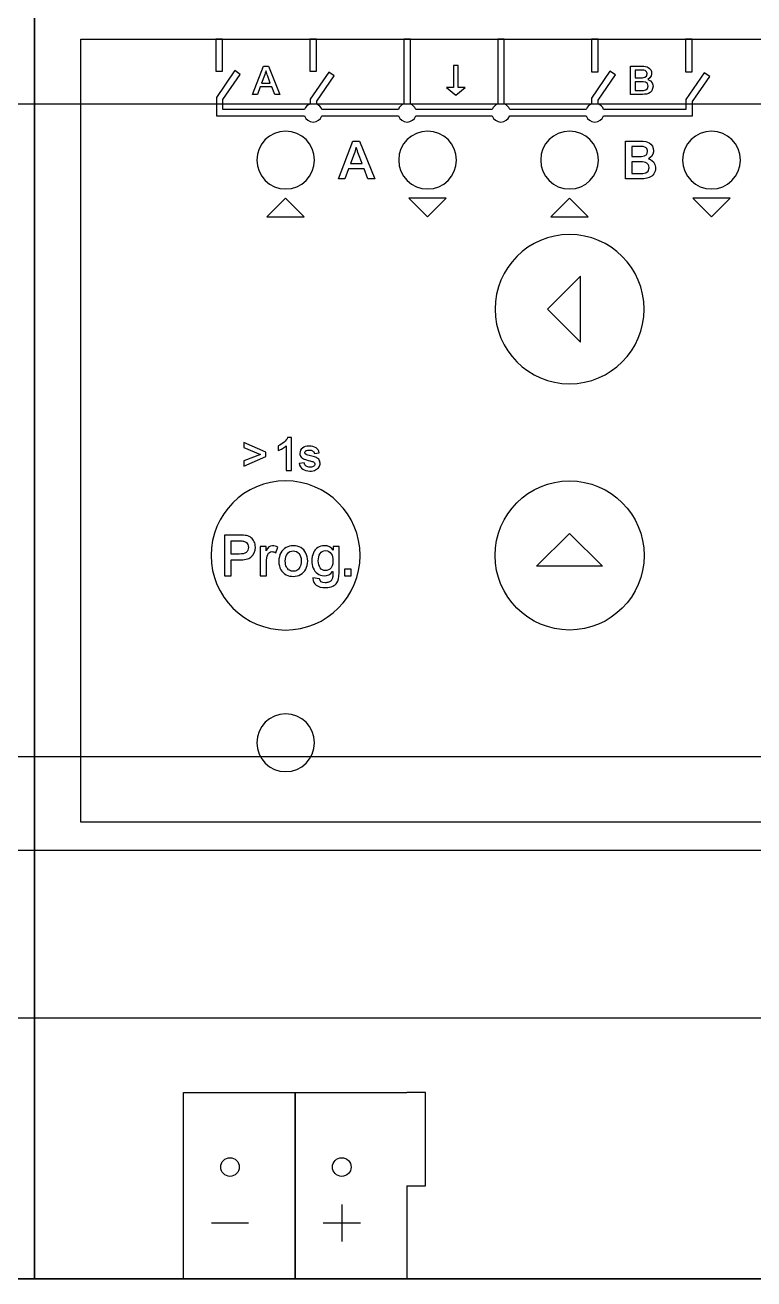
# Model space of a CAD drawing. Header units: millimetres. Extents: x 2151 to 5908, y -441 to 3322.
# Drawn here: x 3345.5 to 3384.6, y 1735.4 to 1802.7 of the extents above; entities that cross this region are included whole.
import ezdxf
from ezdxf.enums import TextEntityAlignment as Align

# ---------------------------------------------------------------- set-up
doc = ezdxf.new("R2010")
doc.units = ezdxf.units.MM
doc.layers.add('2DE_OBJ_Eti-Apparatus', color=7, linetype='Continuous', lineweight=25)
for name, color, linetype in [('Beschriftung', 7, 'Continuous'), ('Gehäuse', 7, 'Continuous'), ('Klemmen', 7, 'Continuous')]:
    doc.layers.add(name, color=color, linetype=linetype)
doc.styles.add('CP_ATTR', font='ARIAL.TTF')

# ---------------------------------------------------------------- blocks, each defined once
blk = doc.blocks.new('2de_eti_9_4352_5ex0yz5')
at = {"linetype": 'Continuous'}
for p, q in [((716, 35), (0, 35)), ((716, 0), (0, 0))]:
    blk.add_line(p, q, dxfattribs=at)
at = {"linetype": 'ByBlock', "style": 'CP_ATTR', "flags": 9}
for tag, p in [('CURRENT', (0, 5)), ('LINK', (0, 5)), ('CHARACTER', (0, 5)), ('POWER', (0, 5)), ('ORDER-NO', (0, 5)), ('PRODUCT-TYPE', (0, 5)), ('ARTICLE', (0, 5)), ('GROUP', (0, 5)), ('NUMBER', (0, 5)), ('NAME', (0, 5)), ('EL-STATUS', (0, 4.999)), ('FUNCTION', (0, 4.999)), ('ARTICLE-2', (0, 4.999)), ('ARTICLE-1', (0, 4.999)), ('VOLTAGE', (0, 4.999)), ('PRODUCER', (0, 4.999)), ('WEIGHT', (0.001, 5)), ('IP', (0.001, 5)), ('OTHER', (0.001, 5))]:
    blk.add_attdef(tag, text='', height=0.00005, dxfattribs=at).set_placement(p, align=Align.MIDDLE_LEFT)
blk = doc.blocks.new('*U108')
at = {"layer": 'Gehäuse'}
for p, q in [((0, 23), (144, 23)), ((0, 14), (144, 14))]:
    blk.add_line(p, q, dxfattribs=at)
for points in [[(0, 0), (144, 0), (144, 91), (0, 91)], [(2.5, 66.5), (141.5, 66.5), (141.5, 24.5), (2.5, 24.5)], [(0, 14), (72, 14), (72, 0), (0, 0)], [(144, 0), (72, 0), (72, 14), (144, 14)]]:
    blk.add_lwpolyline(points, close=True, dxfattribs=at)
blk = doc.blocks.new('*U110')
at = {"layer": 'Klemmen'}
for p, q in [((8.5, 4), (8.5, 2)), ((1.5, 3), (3.5, 3)), ((7.5, 3), (9.5, 3))]:
    blk.add_line(p, q, dxfattribs=at)
blk.add_lwpolyline([(0, 10), (6, 10), (6, 0), (0, 0)], close=True, dxfattribs=at)
for points in [[(12, 5), (12, 0), (6, 0), (6, 10), (12, 10)], [(12, 5), (12.998, 5), (12.998, 10), (12, 10)]]:
    blk.add_lwpolyline(points, dxfattribs=at)
for centre in [(2.5, 6), (8.5, 6)]:
    blk.add_circle(centre, 0.5, dxfattribs=at)
blk = doc.blocks.new('JAL-0810M.02')
at = {"layer": 'Beschriftung'}
for points, knots in [([(9.7468, 66.5), (9.7468, 66.5), (10.0996, 66.5), (10.0996, 66.5), (10.0996, 66.5), (10.0996, 66.5), (10.0996, 64.7708), (10.0996, 64.7708), (10.0996, 64.7708), (10.0996, 64.7708), (9.7468, 64.7708), (9.7468, 64.7708), (9.7468, 64.7708), (9.7468, 64.7708), (9.7468, 66.5), (9.7468, 66.5)], [0, 0, 0, 0, 0.2, 0.2, 0.2, 0.2, 0.4, 0.4, 0.4, 0.4, 0.6, 0.6, 0.6, 0.6, 1, 1, 1, 1]), ([(19.8268, 66.5), (19.8268, 66.5), (20.1796, 66.5), (20.1796, 66.5), (20.1796, 66.5), (20.1796, 66.5), (20.1796, 63.0184), (20.1796, 63.0184), (20.1796, 63.0184), (20.3143, 62.9677), (20.4213, 62.8607), (20.4718, 62.7261), (20.4718, 62.7261), (20.4718, 62.7261), (24.5752, 62.7261), (24.5752, 62.7261), (24.5752, 62.7261), (24.6259, 62.8605), (24.7328, 62.9674), (24.8673, 63.0179), (24.8673, 63.0179), (24.8673, 63.0179), (24.8673, 66.5), (24.8673, 66.5), (24.8673, 66.5), (24.8673, 66.5), (25.2201, 66.5), (25.2201, 66.5), (25.2201, 66.5), (25.2201, 66.5), (25.2201, 63.0175), (25.2201, 63.0175), (25.2201, 63.0175), (25.3542, 62.9668), (25.4608, 62.8602), (25.5113, 62.7261), (25.5113, 62.7261), (25.5113, 62.7261), (29.6152, 62.7261), (29.6152, 62.7261), (29.6152, 62.7261), (29.6656, 62.8597), (29.7715, 62.9659), (29.9048, 63.0169), (29.9048, 63.0169), (29.9048, 63.0169), (29.9048, 63.3242), (29.9048, 63.3242), (29.9048, 63.3242), (29.9048, 63.3242), (30.8926, 64.7716), (30.8926, 64.7716), (30.8926, 64.7716), (30.8926, 64.7716), (31.1834, 64.5732), (31.1834, 64.5732), (31.1834, 64.5732), (31.1834, 64.5732), (30.2576, 63.2167), (30.2576, 63.2167), (30.2576, 63.2167), (30.2576, 63.2167), (30.2576, 63.0184), (30.2576, 63.0184), (30.2576, 63.0184), (30.3929, 62.9681), (30.5005, 62.861), (30.5513, 62.7261), (30.5513, 62.7261), (30.5513, 62.7261), (34.9686, 62.7261), (34.9686, 62.7261), (34.9686, 62.7261), (34.9686, 62.7261), (34.9686, 63.2555), (34.9686, 63.2555), (34.9686, 63.2555), (34.9686, 63.2555), (35.9564, 64.6963), (35.9564, 64.6963), (35.9564, 64.6963), (35.9564, 64.6963), (36.2472, 64.4979), (36.2472, 64.4979), (36.2472, 64.4979), (36.2472, 64.4979), (35.3214, 63.1476), (35.3214, 63.1476), (35.3214, 63.1476), (35.3214, 63.1476), (35.3214, 62.3754), (35.3214, 62.3754), (35.3214, 62.3754), (35.3214, 62.3754), (35.0657, 62.3754), (35.0657, 62.3754), (35.0657, 62.3754), (35.0657, 62.3754), (35.0657, 62.3733), (35.0657, 62.3733), (35.0657, 62.3733), (35.0657, 62.3733), (30.5512, 62.3733), (30.5512, 62.3733), (30.5512, 62.3733), (30.4798, 62.1842), (30.2972, 62.0498), (30.0831, 62.0498), (30.0831, 62.0498), (29.8693, 62.0498), (29.6867, 62.1842), (29.6153, 62.3733), (29.6153, 62.3733), (29.6153, 62.3733), (25.5111, 62.3733), (25.5111, 62.3733), (25.5111, 62.3733), (25.4397, 62.1842), (25.2571, 62.0498), (25.0431, 62.0498), (25.0431, 62.0498), (24.8293, 62.0498), (24.6467, 62.1842), (24.5753, 62.3733), (24.5753, 62.3733), (24.5753, 62.3733), (20.4711, 62.3733), (20.4711, 62.3733), (20.4711, 62.3733), (20.3996, 62.1845), (20.2171, 62.0505), (20.0033, 62.0505), (20.0033, 62.0505), (19.7898, 62.0505), (19.6076, 62.1845), (19.536, 62.3733), (19.536, 62.3733), (19.536, 62.3733), (15.4314, 62.3733), (15.4314, 62.3733), (15.4314, 62.3733), (15.36, 62.1842), (15.1774, 62.0498), (14.9633, 62.0498), (14.9633, 62.0498), (14.7495, 62.0498), (14.567, 62.1842), (14.4957, 62.3733), (14.4957, 62.3733), (14.4957, 62.3733), (9.7674, 62.3733), (9.7674, 62.3733), (9.7674, 62.3733), (9.7674, 62.3733), (9.7674, 62.7261), (9.7674, 62.7261), (9.7674, 62.7261), (9.7674, 62.7261), (9.7685, 62.7261), (9.7685, 62.7261), (9.7685, 62.7261), (9.7685, 62.7261), (9.7685, 63.358), (9.7685, 63.358), (9.7685, 63.358), (9.7685, 63.358), (10.7563, 64.8054), (10.7563, 64.8054), (10.7563, 64.8054), (10.7563, 64.8054), (11.0471, 64.607), (11.0471, 64.607), (11.0471, 64.607), (11.0471, 64.607), (10.1213, 63.2505), (10.1213, 63.2505), (10.1213, 63.2505), (10.1213, 63.2505), (10.1213, 62.7261), (10.1213, 62.7261), (10.1213, 62.7261), (10.1213, 62.7261), (14.4956, 62.7261), (14.4956, 62.7261), (14.4956, 62.7261), (14.5489, 62.8674), (14.6643, 62.9783), (14.8085, 63.0252), (14.8085, 63.0252), (14.8085, 63.0252), (14.8085, 63.28), (14.8085, 63.28), (14.8085, 63.28), (14.8085, 63.28), (15.7963, 64.7274), (15.7963, 64.7274), (15.7963, 64.7274), (15.7963, 64.7274), (16.0871, 64.529), (16.0871, 64.529), (16.0871, 64.529), (16.0871, 64.529), (15.1613, 63.1725), (15.1613, 63.1725), (15.1613, 63.1725), (15.1613, 63.1725), (15.1613, 63.009), (15.1613, 63.009), (15.1613, 63.009), (15.2855, 62.9555), (15.3837, 62.8531), (15.4316, 62.7261), (15.4316, 62.7261), (15.4316, 62.7261), (19.5353, 62.7261), (19.5353, 62.7261), (19.5353, 62.7261), (19.5857, 62.8606), (19.6925, 62.9676), (19.8268, 63.0183), (19.8268, 63.0183), (19.8268, 63.0183), (19.8268, 66.5), (19.8268, 66.5)], [0, 0, 0, 0, 0.0175439, 0.0175439, 0.0175439, 0.0175439, 0.0350877, 0.0350877, 0.0350877, 0.0350877, 0.0526316, 0.0526316, 0.0526316, 0.0526316, 0.0701754, 0.0701754, 0.0701754, 0.0701754, 0.0877193, 0.0877193, 0.0877193, 0.0877193, 0.1052632, 0.1052632, 0.1052632, 0.1052632, 0.122807, 0.122807, 0.122807, 0.122807, 0.1403509, 0.1403509, 0.1403509, 0.1403509, 0.1578947, 0.1578947, 0.1578947, 0.1578947, 0.1754386, 0.1754386, 0.1754386, 0.1754386, 0.1929825, 0.1929825, 0.1929825, 0.1929825, 0.2105263, 0.2105263, 0.2105263, 0.2105263, 0.2280702, 0.2280702, 0.2280702, 0.2280702, 0.245614, 0.245614, 0.245614, 0.245614, 0.2631579, 0.2631579, 0.2631579, 0.2631579, 0.2807018, 0.2807018, 0.2807018, 0.2807018, 0.2982456, 0.2982456, 0.2982456, 0.2982456, 0.3157895, 0.3157895, 0.3157895, 0.3157895, 0.3333333, 0.3333333, 0.3333333, 0.3333333, 0.3508772, 0.3508772, 0.3508772, 0.3508772, 0.3684211, 0.3684211, 0.3684211, 0.3684211, 0.3859649, 0.3859649, 0.3859649, 0.3859649, 0.4035088, 0.4035088, 0.4035088, 0.4035088, 0.4210526, 0.4210526, 0.4210526, 0.4210526, 0.4385965, 0.4385965, 0.4385965, 0.4385965, 0.4561404, 0.4561404, 0.4561404, 0.4561404, 0.4736842, 0.4736842, 0.4736842, 0.4736842, 0.4912281, 0.4912281, 0.4912281, 0.4912281, 0.5087719, 0.5087719, 0.5087719, 0.5087719, 0.5263158, 0.5263158, 0.5263158, 0.5263158, 0.5438596, 0.5438596, 0.5438596, 0.5438597, 0.5614035, 0.5614035, 0.5614035, 0.5614035, 0.5789474, 0.5789474, 0.5789474, 0.5789474, 0.5964912, 0.5964912, 0.5964912, 0.5964912, 0.6140351, 0.6140351, 0.6140351, 0.6140351, 0.6315789, 0.6315789, 0.6315789, 0.631579, 0.6491228, 0.6491228, 0.6491228, 0.6491228, 0.6666667, 0.6666667, 0.6666667, 0.6666667, 0.6842105, 0.6842105, 0.6842105, 0.6842105, 0.7017544, 0.7017544, 0.7017544, 0.7017544, 0.7192982, 0.7192982, 0.7192982, 0.7192983, 0.7368421, 0.7368421, 0.7368421, 0.7368421, 0.754386, 0.754386, 0.754386, 0.754386, 0.7719298, 0.7719298, 0.7719298, 0.7719298, 0.7894737, 0.7894737, 0.7894737, 0.7894737, 0.8070175, 0.8070175, 0.8070175, 0.8070176, 0.8245614, 0.8245614, 0.8245614, 0.8245614, 0.8421053, 0.8421053, 0.8421053, 0.8421053, 0.8596491, 0.8596491, 0.8596491, 0.8596491, 0.877193, 0.877193, 0.877193, 0.877193, 0.8947368, 0.8947368, 0.8947368, 0.8947369, 0.9122807, 0.9122807, 0.9122807, 0.9122807, 0.9298246, 0.9298246, 0.9298246, 0.9298246, 0.9473684, 0.9473684, 0.9473684, 0.9473684, 0.9649123, 0.9649123, 0.9649123, 0.9649123, 1, 1, 1, 1]), ([(14.7868, 66.5), (14.7868, 66.5), (15.1396, 66.5), (15.1396, 66.5), (15.1396, 66.5), (15.1396, 66.5), (15.1396, 64.7711), (15.1396, 64.7711), (15.1396, 64.7711), (15.1396, 64.7711), (14.7868, 64.7711), (14.7868, 64.7711), (14.7868, 64.7711), (14.7868, 64.7711), (14.7868, 66.5), (14.7868, 66.5)], [0, 0, 0, 0, 0.2, 0.2, 0.2, 0.2, 0.4, 0.4, 0.4, 0.4, 0.6, 0.6, 0.6, 0.6, 1, 1, 1, 1]), ([(29.9069, 66.5), (29.9069, 66.5), (30.2597, 66.5), (30.2597, 66.5), (30.2597, 66.5), (30.2597, 66.5), (30.2597, 64.749), (30.2597, 64.749), (30.2597, 64.749), (30.2597, 64.749), (29.9069, 64.749), (29.9069, 64.749), (29.9069, 64.749), (29.9069, 64.749), (29.9069, 66.5), (29.9069, 66.5)], [0, 0, 0, 0, 0.2, 0.2, 0.2, 0.2, 0.4, 0.4, 0.4, 0.4, 0.6, 0.6, 0.6, 0.6, 1, 1, 1, 1]), ([(34.9465, 66.5), (34.9465, 66.5), (35.2993, 66.5), (35.2993, 66.5), (35.2993, 66.5), (35.2993, 66.5), (35.2993, 64.7489), (35.2993, 64.7489), (35.2993, 64.7489), (35.2993, 64.7489), (34.9465, 64.7489), (34.9465, 64.7489), (34.9465, 64.7489), (34.9465, 64.7489), (34.9465, 66.5), (34.9465, 66.5)], [0, 0, 0, 0, 0.2, 0.2, 0.2, 0.2, 0.4, 0.4, 0.4, 0.4, 0.6, 0.6, 0.6, 0.6, 1, 1, 1, 1]), ([(11.7112, 63.5298), (11.7112, 63.5298), (11.9757, 63.5298), (11.9757, 63.5298), (11.9757, 63.5298), (11.9757, 63.5298), (12.1239, 63.934), (12.1239, 63.934), (12.1239, 63.934), (12.1239, 63.934), (12.7441, 63.934), (12.7441, 63.934), (12.7441, 63.934), (12.7441, 63.934), (12.8986, 63.5298), (12.8986, 63.5298), (12.8986, 63.5298), (12.8986, 63.5298), (13.1759, 63.5298), (13.1759, 63.5298), (13.1759, 63.5298), (13.1759, 63.5298), (12.5642, 65.0453), (12.5642, 65.0453), (12.5642, 65.0453), (12.5642, 65.0453), (12.2954, 65.0453), (12.2954, 65.0453), (12.2954, 65.0453), (12.2954, 65.0453), (11.7112, 63.5298), (11.7112, 63.5298)], [0, 0, 0, 0, 0.1111111, 0.1111111, 0.1111111, 0.1111111, 0.2222222, 0.2222222, 0.2222222, 0.2222222, 0.3333333, 0.3333333, 0.3333333, 0.3333333, 0.4444444, 0.4444444, 0.4444444, 0.4444445, 0.5555556, 0.5555556, 0.5555556, 0.5555556, 0.6666667, 0.6666667, 0.6666667, 0.6666667, 0.7777778, 0.7777778, 0.7777778, 0.7777778, 1, 1, 1, 1]), ([(12.344, 64.5394), (12.3821, 64.641), (12.3991, 64.6897), (12.4224, 64.7955), (12.4224, 64.7955), (12.4224, 64.7955), (12.4266, 64.7955), (12.4266, 64.7955), (12.4266, 64.7955), (12.4583, 64.6939), (12.4901, 64.605), (12.524, 64.5161), (12.524, 64.5161), (12.524, 64.5161), (12.6637, 64.1415), (12.6637, 64.1415), (12.6637, 64.1415), (12.6637, 64.1415), (12.198, 64.1415), (12.198, 64.1415), (12.198, 64.1415), (12.198, 64.1415), (12.344, 64.5394), (12.344, 64.5394)], [0, 0, 0, 0, 0.1428571, 0.1428571, 0.1428571, 0.1428572, 0.2857143, 0.2857143, 0.2857143, 0.2857143, 0.4285714, 0.4285714, 0.4285714, 0.4285714, 0.5714286, 0.5714286, 0.5714286, 0.5714286, 0.7142857, 0.7142857, 0.7142857, 0.7142857, 1, 1, 1, 1]), ([(22.7534, 65.0816), (22.7534, 65.0816), (22.7534, 63.8976), (22.7534, 63.8976), (22.7534, 63.8976), (22.7534, 63.8976), (23.1245, 63.8976), (23.1245, 63.8976), (23.1245, 63.8976), (23.1245, 63.8976), (22.6234, 63.4918), (22.6234, 63.4918), (22.6234, 63.4918), (22.6234, 63.4918), (22.1246, 63.8976), (22.1246, 63.8976), (22.1246, 63.8976), (22.1246, 63.8976), (22.4935, 63.8976), (22.4935, 63.8976), (22.4935, 63.8976), (22.4935, 63.8976), (22.4935, 65.0816), (22.4935, 65.0816), (22.4935, 65.0816), (22.4935, 65.0816), (22.7534, 65.0816), (22.7534, 65.0816)], [0, 0, 0, 0, 0.125, 0.125, 0.125, 0.125, 0.25, 0.25, 0.25, 0.25, 0.375, 0.375, 0.375, 0.375, 0.5, 0.5, 0.5, 0.5, 0.625, 0.625, 0.625, 0.625, 0.75, 0.75, 0.75, 0.75, 1, 1, 1, 1]), ([(32.0024, 63.5298), (32.0024, 63.5298), (32.5506, 63.5298), (32.5506, 63.5298), (32.5506, 63.5298), (32.631, 63.5298), (32.8427, 63.5298), (32.957, 63.5784), (32.957, 63.5784), (33.1009, 63.6398), (33.2047, 63.788), (33.2047, 63.9679), (33.2047, 63.9679), (33.2047, 64.0547), (33.1771, 64.26), (32.9189, 64.3362), (32.9189, 64.3362), (33.1306, 64.4378), (33.1306, 64.6304), (33.1306, 64.6601), (33.1306, 64.6601), (33.1306, 64.7913), (33.0586, 64.9162), (32.9443, 64.9797), (32.9443, 64.9797), (32.8702, 65.022), (32.7813, 65.0453), (32.5866, 65.0453), (32.5866, 65.0453), (32.5866, 65.0453), (32.0024, 65.0453), (32.0024, 65.0453), (32.0024, 65.0453), (32.0024, 65.0453), (32.0024, 63.5298), (32.0024, 63.5298)], [0, 0, 0, 0, 0.1, 0.1, 0.1, 0.1, 0.2, 0.2, 0.2, 0.2, 0.3, 0.3, 0.3, 0.3, 0.4, 0.4, 0.4, 0.4, 0.5, 0.5, 0.5, 0.5, 0.6, 0.6, 0.6, 0.6, 0.7, 0.7, 0.7, 0.7, 0.8, 0.8, 0.8, 0.8, 1, 1, 1, 1]), ([(32.2521, 64.8315), (32.2521, 64.8315), (32.4956, 64.8315), (32.4956, 64.8315), (32.4956, 64.8315), (32.6628, 64.8315), (32.7728, 64.8315), (32.8279, 64.7765), (32.8279, 64.7765), (32.8681, 64.7363), (32.8871, 64.6812), (32.8871, 64.6283), (32.8871, 64.6283), (32.8871, 64.4251), (32.6882, 64.4251), (32.521, 64.4251), (32.521, 64.4251), (32.521, 64.4251), (32.2521, 64.4251), (32.2521, 64.4251), (32.2521, 64.4251), (32.2521, 64.4251), (32.2521, 64.8315), (32.2521, 64.8315)], [0, 0, 0, 0, 0.1428571, 0.1428571, 0.1428571, 0.1428572, 0.2857143, 0.2857143, 0.2857143, 0.2857143, 0.4285714, 0.4285714, 0.4285714, 0.4285714, 0.5714286, 0.5714286, 0.5714286, 0.5714286, 0.7142857, 0.7142857, 0.7142857, 0.7142857, 1, 1, 1, 1]), ([(32.2521, 64.2113), (32.2521, 64.2113), (32.5527, 64.2113), (32.5527, 64.2113), (32.5527, 64.2113), (32.7072, 64.2113), (32.9464, 64.2113), (32.9464, 63.9764), (32.9464, 63.9764), (32.9464, 63.7435), (32.7242, 63.7435), (32.5845, 63.7435), (32.5845, 63.7435), (32.5845, 63.7435), (32.2521, 63.7435), (32.2521, 63.7435), (32.2521, 63.7435), (32.2521, 63.7435), (32.2521, 64.2113), (32.2521, 64.2113)], [0, 0, 0, 0, 0.1666667, 0.1666667, 0.1666667, 0.1666667, 0.3333333, 0.3333333, 0.3333333, 0.3333333, 0.5, 0.5, 0.5, 0.5, 0.6666667, 0.6666667, 0.6666667, 0.6666667, 1, 1, 1, 1]), ([(13.4857, 61.5607), (14.3415, 61.5607), (15.0357, 60.8666), (15.0357, 60.0107), (15.0357, 60.0107), (15.0357, 59.1548), (14.3415, 58.4607), (13.4857, 58.4607), (13.4857, 58.4607), (12.6299, 58.4607), (11.9357, 59.1548), (11.9357, 60.0107), (11.9357, 60.0107), (11.9357, 60.8666), (12.6299, 61.5607), (13.4857, 61.5607)], [0, 0, 0, 0, 0.2, 0.2, 0.2, 0.2, 0.4, 0.4, 0.4, 0.4, 0.6, 0.6, 0.6, 0.6, 1, 1, 1, 1]), ([(21.1055, 61.5607), (21.9613, 61.5607), (22.6555, 60.8666), (22.6555, 60.0107), (22.6555, 60.0107), (22.6555, 59.1548), (21.9613, 58.4607), (21.1055, 58.4607), (21.1055, 58.4607), (20.2497, 58.4607), (19.5555, 59.1548), (19.5555, 60.0107), (19.5555, 60.0107), (19.5555, 60.8666), (20.2497, 61.5607), (21.1055, 61.5607)], [0, 0, 0, 0, 0.2, 0.2, 0.2, 0.2, 0.4, 0.4, 0.4, 0.4, 0.6, 0.6, 0.6, 0.6, 1, 1, 1, 1]), ([(28.7255, 61.5607), (29.5813, 61.5607), (30.2755, 60.8666), (30.2755, 60.0107), (30.2755, 60.0107), (30.2755, 59.1548), (29.5813, 58.4607), (28.7255, 58.4607), (28.7255, 58.4607), (27.8697, 58.4607), (27.1755, 59.1548), (27.1755, 60.0107), (27.1755, 60.0107), (27.1755, 60.8666), (27.8697, 61.5607), (28.7255, 61.5607)], [0, 0, 0, 0, 0.2, 0.2, 0.2, 0.2, 0.4, 0.4, 0.4, 0.4, 0.6, 0.6, 0.6, 0.6, 1, 1, 1, 1]), ([(36.3455, 61.5607), (37.2013, 61.5607), (37.8955, 60.8666), (37.8955, 60.0107), (37.8955, 60.0107), (37.8955, 59.1548), (37.2013, 58.4607), (36.3455, 58.4607), (36.3455, 58.4607), (35.4897, 58.4607), (34.7955, 59.1548), (34.7955, 60.0107), (34.7955, 60.0107), (34.7955, 60.8666), (35.4897, 61.5607), (36.3455, 61.5607)], [0, 0, 0, 0, 0.2, 0.2, 0.2, 0.2, 0.4, 0.4, 0.4, 0.4, 0.6, 0.6, 0.6, 0.6, 1, 1, 1, 1]), ([(16.319, 59.0032), (16.319, 59.0032), (16.6717, 59.0032), (16.6717, 59.0032), (16.6717, 59.0032), (16.6717, 59.0032), (16.8693, 59.5422), (16.8693, 59.5422), (16.8693, 59.5422), (16.8693, 59.5422), (17.6962, 59.5422), (17.6962, 59.5422), (17.6962, 59.5422), (17.6962, 59.5422), (17.9022, 59.0032), (17.9022, 59.0032), (17.9022, 59.0032), (17.9022, 59.0032), (18.2719, 59.0032), (18.2719, 59.0032), (18.2719, 59.0032), (18.2719, 59.0032), (17.4563, 61.0239), (17.4563, 61.0239), (17.4563, 61.0239), (17.4563, 61.0239), (17.0979, 61.0239), (17.0979, 61.0239), (17.0979, 61.0239), (17.0979, 61.0239), (16.319, 59.0032), (16.319, 59.0032)], [0, 0, 0, 0, 0.1111111, 0.1111111, 0.1111111, 0.1111111, 0.2222222, 0.2222222, 0.2222222, 0.2222222, 0.3333333, 0.3333333, 0.3333333, 0.3333333, 0.4444444, 0.4444444, 0.4444444, 0.4444445, 0.5555556, 0.5555556, 0.5555556, 0.5555556, 0.6666667, 0.6666667, 0.6666667, 0.6666667, 0.7777778, 0.7777778, 0.7777778, 0.7777778, 1, 1, 1, 1]), ([(17.1628, 60.3494), (17.2136, 60.4848), (17.2362, 60.5497), (17.2672, 60.6908), (17.2672, 60.6908), (17.2672, 60.6908), (17.2729, 60.6908), (17.2729, 60.6908), (17.2729, 60.6908), (17.3152, 60.5554), (17.3575, 60.4368), (17.4027, 60.3183), (17.4027, 60.3183), (17.4027, 60.3183), (17.589, 59.8188), (17.589, 59.8188), (17.589, 59.8188), (17.589, 59.8188), (16.9681, 59.8188), (16.9681, 59.8188), (16.9681, 59.8188), (16.9681, 59.8188), (17.1628, 60.3494), (17.1628, 60.3494)], [0, 0, 0, 0, 0.1428571, 0.1428571, 0.1428571, 0.1428572, 0.2857143, 0.2857143, 0.2857143, 0.2857143, 0.4285714, 0.4285714, 0.4285714, 0.4285714, 0.5714286, 0.5714286, 0.5714286, 0.5714286, 0.7142857, 0.7142857, 0.7142857, 0.7142857, 1, 1, 1, 1]), ([(31.734, 59.0032), (31.734, 59.0032), (32.4649, 59.0032), (32.4649, 59.0032), (32.4649, 59.0032), (32.5722, 59.0032), (32.8544, 59.0032), (33.0068, 59.0681), (33.0068, 59.0681), (33.1987, 59.1499), (33.337, 59.3475), (33.337, 59.5874), (33.337, 59.5874), (33.337, 59.7031), (33.3003, 59.9768), (32.956, 60.0784), (32.956, 60.0784), (33.2382, 60.2139), (33.2382, 60.4707), (33.2382, 60.5102), (33.2382, 60.5102), (33.2382, 60.6852), (33.1423, 60.8517), (32.9899, 60.9364), (32.9899, 60.9364), (32.8911, 60.9928), (32.7726, 61.0239), (32.5129, 61.0239), (32.5129, 61.0239), (32.5129, 61.0239), (31.734, 61.0239), (31.734, 61.0239), (31.734, 61.0239), (31.734, 61.0239), (31.734, 59.0032), (31.734, 59.0032)], [0, 0, 0, 0, 0.1, 0.1, 0.1, 0.1, 0.2, 0.2, 0.2, 0.2, 0.3, 0.3, 0.3, 0.3, 0.4, 0.4, 0.4, 0.4, 0.5, 0.5, 0.5, 0.5, 0.6, 0.6, 0.6, 0.6, 0.7, 0.7, 0.7, 0.7, 0.8, 0.8, 0.8, 0.8, 1, 1, 1, 1]), ([(32.067, 60.7388), (32.067, 60.7388), (32.3916, 60.7388), (32.3916, 60.7388), (32.3916, 60.7388), (32.6145, 60.7388), (32.7613, 60.7388), (32.8346, 60.6654), (32.8346, 60.6654), (32.8883, 60.6118), (32.9137, 60.5384), (32.9137, 60.4679), (32.9137, 60.4679), (32.9137, 60.197), (32.6484, 60.197), (32.4254, 60.197), (32.4254, 60.197), (32.4254, 60.197), (32.067, 60.197), (32.067, 60.197), (32.067, 60.197), (32.067, 60.197), (32.067, 60.7388), (32.067, 60.7388)], [0, 0, 0, 0, 0.1428571, 0.1428571, 0.1428571, 0.1428572, 0.2857143, 0.2857143, 0.2857143, 0.2857143, 0.4285714, 0.4285714, 0.4285714, 0.4285714, 0.5714286, 0.5714286, 0.5714286, 0.5714286, 0.7142857, 0.7142857, 0.7142857, 0.7142857, 1, 1, 1, 1]), ([(32.067, 59.9119), (32.067, 59.9119), (32.4678, 59.9119), (32.4678, 59.9119), (32.4678, 59.9119), (32.6738, 59.9119), (32.9927, 59.9119), (32.9927, 59.5987), (32.9927, 59.5987), (32.9927, 59.2882), (32.6964, 59.2882), (32.5101, 59.2882), (32.5101, 59.2882), (32.5101, 59.2882), (32.067, 59.2882), (32.067, 59.2882), (32.067, 59.2882), (32.067, 59.2882), (32.067, 59.9119), (32.067, 59.9119)], [0, 0, 0, 0, 0.1666667, 0.1666667, 0.1666667, 0.1666667, 0.3333333, 0.3333333, 0.3333333, 0.3333333, 0.5, 0.5, 0.5, 0.5, 0.6666667, 0.6666667, 0.6666667, 0.6666667, 1, 1, 1, 1]), ([(14.4866, 56.9648), (14.4866, 56.9648), (12.4838, 56.9648), (12.4838, 56.9648), (12.4838, 56.9648), (12.4838, 56.9648), (13.4852, 57.9662), (13.4852, 57.9662), (13.4852, 57.9662), (13.4852, 57.9662), (14.4866, 56.9648), (14.4866, 56.9648)], [0, 0, 0, 0, 0.25, 0.25, 0.25, 0.25, 0.5, 0.5, 0.5, 0.5, 1, 1, 1, 1]), ([(20.1037, 57.9661), (20.1037, 57.9661), (22.1066, 57.9662), (22.1066, 57.9662), (22.1066, 57.9662), (22.1066, 57.9662), (21.1052, 56.9648), (21.1052, 56.9648), (21.1052, 56.9648), (21.1052, 56.9648), (20.1037, 57.9661), (20.1037, 57.9661)], [0, 0, 0, 0, 0.25, 0.25, 0.25, 0.25, 0.5, 0.5, 0.5, 0.5, 1, 1, 1, 1]), ([(29.7266, 56.9648), (29.7266, 56.9648), (27.7238, 56.9648), (27.7238, 56.9648), (27.7238, 56.9648), (27.7238, 56.9648), (28.7252, 57.9662), (28.7252, 57.9662), (28.7252, 57.9662), (28.7252, 57.9662), (29.7266, 56.9648), (29.7266, 56.9648)], [0, 0, 0, 0, 0.25, 0.25, 0.25, 0.25, 0.5, 0.5, 0.5, 0.5, 1, 1, 1, 1]), ([(35.3437, 57.9661), (35.3437, 57.9661), (37.3466, 57.9662), (37.3466, 57.9662), (37.3466, 57.9662), (37.3466, 57.9662), (36.3452, 56.9648), (36.3452, 56.9648), (36.3452, 56.9648), (36.3452, 56.9648), (35.3437, 57.9661), (35.3437, 57.9661)], [0, 0, 0, 0, 0.25, 0.25, 0.25, 0.25, 0.5, 0.5, 0.5, 0.5, 1, 1, 1, 1]), ([(28.7249, 56.0133), (30.9338, 56.0133), (32.725, 54.222), (32.725, 52.0134), (32.725, 52.0134), (32.725, 49.8046), (30.9338, 48.0133), (28.7249, 48.0133), (28.7249, 48.0133), (26.5162, 48.0133), (24.725, 49.8046), (24.725, 52.0134), (24.725, 52.0134), (24.725, 54.222), (26.5162, 56.0133), (28.7249, 56.0133)], [0, 0, 0, 0, 0.2, 0.2, 0.2, 0.2, 0.4, 0.4, 0.4, 0.4, 0.6, 0.6, 0.6, 0.6, 1, 1, 1, 1]), ([(29.3089, 53.7811), (29.3089, 53.7811), (29.3089, 50.2455), (29.3089, 50.2455), (29.3089, 50.2455), (29.3089, 50.2455), (27.5411, 52.0133), (27.5411, 52.0133), (27.5411, 52.0133), (27.5411, 52.0133), (29.3089, 53.7811), (29.3089, 53.7811)], [0, 0, 0, 0, 0.25, 0.25, 0.25, 0.25, 0.5, 0.5, 0.5, 0.5, 1, 1, 1, 1]), ([(13.7968, 43.3571), (13.7968, 43.3571), (13.5227, 43.3571), (13.5227, 43.3571), (13.5227, 43.3571), (13.5227, 43.3571), (13.5227, 44.6906), (13.5227, 44.6906), (13.5227, 44.6906), (13.4667, 44.6379), (13.3992, 44.5885), (13.3202, 44.5424), (13.3202, 44.5424), (13.2412, 44.4963), (13.1638, 44.4593), (13.0881, 44.4313), (13.0881, 44.4313), (13.0881, 44.4313), (13.0881, 44.6856), (13.0881, 44.6856), (13.0881, 44.6856), (13.2033, 44.735), (13.3075, 44.7992), (13.4005, 44.8783), (13.4005, 44.8783), (13.4935, 44.9573), (13.5581, 45.0421), (13.5943, 45.1326), (13.5943, 45.1326), (13.5943, 45.1326), (13.7968, 45.1326), (13.7968, 45.1326), (13.7968, 45.1326), (13.7968, 45.1326), (13.7968, 43.3571), (13.7968, 43.3571)], [0, 0, 0, 0, 0.1, 0.1, 0.1, 0.1, 0.2, 0.2, 0.2, 0.2, 0.3, 0.3, 0.3, 0.3, 0.4, 0.4, 0.4, 0.4, 0.5, 0.5, 0.5, 0.5, 0.6, 0.6, 0.6, 0.6, 0.7, 0.7, 0.7, 0.7, 0.8, 0.8, 0.8, 0.8, 1, 1, 1, 1]), ([(12.4312, 44.3498), (12.4312, 44.3498), (12.4312, 44.1053), (12.4312, 44.1053), (12.4312, 44.1053), (12.4312, 44.1053), (11.241, 43.5966), (11.241, 43.5966), (11.241, 43.5966), (11.241, 43.5966), (11.241, 43.8732), (11.241, 43.8732), (11.241, 43.8732), (11.241, 43.8732), (12.13, 44.2263), (12.13, 44.2263), (12.13, 44.2263), (12.13, 44.2263), (11.241, 44.5893), (11.241, 44.5893), (11.241, 44.5893), (11.241, 44.5893), (11.241, 44.8634), (11.241, 44.8634), (11.241, 44.8634), (11.241, 44.8634), (12.4312, 44.3498), (12.4312, 44.3498)], [0, 0, 0, 0, 0.125, 0.125, 0.125, 0.125, 0.25, 0.25, 0.25, 0.25, 0.375, 0.375, 0.375, 0.375, 0.5, 0.5, 0.5, 0.5, 0.625, 0.625, 0.625, 0.625, 0.75, 0.75, 0.75, 0.75, 1, 1, 1, 1]), ([(14.7328, 44.6659), (14.8974, 44.6659), (15.0258, 44.6358), (15.118, 44.5757), (15.118, 44.5757), (15.2102, 44.5157), (15.267, 44.4288), (15.2884, 44.3152), (15.2884, 44.3152), (15.2884, 44.3152), (15.0266, 44.2708), (15.0266, 44.2708), (15.0266, 44.2708), (15.0151, 44.335), (14.9851, 44.3819), (14.9365, 44.4115), (14.9365, 44.4115), (14.8879, 44.4412), (14.8283, 44.456), (14.7575, 44.456), (14.7575, 44.456), (14.6966, 44.456), (14.6398, 44.4457), (14.5871, 44.4251), (14.5871, 44.4251), (14.5344, 44.4045), (14.5081, 44.3687), (14.5081, 44.3177), (14.5081, 44.3177), (14.5081, 44.2716), (14.5332, 44.2374), (14.5834, 44.2152), (14.5834, 44.2152), (14.6336, 44.193), (14.7122, 44.1704), (14.8192, 44.1473), (14.8192, 44.1473), (14.9295, 44.1226), (15.0184, 44.0979), (15.0859, 44.0732), (15.0859, 44.0732), (15.1534, 44.0485), (15.2118, 44.0103), (15.2612, 43.9584), (15.2612, 43.9584), (15.3106, 43.9065), (15.3353, 43.8378), (15.3353, 43.7522), (15.3353, 43.7522), (15.3353, 43.6798), (15.316, 43.6114), (15.2773, 43.5472), (15.2773, 43.5472), (15.2386, 43.483), (15.1781, 43.4304), (15.0958, 43.3892), (15.0958, 43.3892), (15.0135, 43.348), (14.9098, 43.3275), (14.7846, 43.3275), (14.7846, 43.3275), (14.6282, 43.3275), (14.5002, 43.3629), (14.4006, 43.4337), (14.4006, 43.4337), (14.301, 43.5044), (14.2373, 43.604), (14.2093, 43.7324), (14.2093, 43.7324), (14.2093, 43.7324), (14.4809, 43.7744), (14.4809, 43.7744), (14.4809, 43.7744), (14.4941, 43.6954), (14.527, 43.6361), (14.5797, 43.5966), (14.5797, 43.5966), (14.6324, 43.5571), (14.6999, 43.5374), (14.7822, 43.5374), (14.7822, 43.5374), (14.848, 43.5374), (14.9098, 43.5501), (14.9674, 43.5756), (14.9674, 43.5756), (15.025, 43.6012), (15.0538, 43.6468), (15.0538, 43.7127), (15.0538, 43.7127), (15.0538, 43.7571), (15.0378, 43.7884), (15.0056, 43.8065), (15.0056, 43.8065), (14.9735, 43.8246), (14.918, 43.8436), (14.839, 43.8633), (14.839, 43.8633), (14.839, 43.8633), (14.7822, 43.8781), (14.7822, 43.8781), (14.7822, 43.8781), (14.6554, 43.9094), (14.5575, 43.9382), (14.4883, 43.9646), (14.4883, 43.9646), (14.4192, 43.9909), (14.362, 44.0292), (14.3167, 44.0794), (14.3167, 44.0794), (14.2714, 44.1296), (14.2488, 44.1975), (14.2488, 44.2831), (14.2488, 44.2831), (14.2488, 44.4017), (14.2949, 44.4951), (14.3871, 44.5634), (14.3871, 44.5634), (14.4793, 44.6317), (14.5945, 44.6659), (14.7328, 44.6659)], [0, 0, 0, 0, 0.0322581, 0.0322581, 0.0322581, 0.0322581, 0.0645161, 0.0645161, 0.0645161, 0.0645161, 0.0967742, 0.0967742, 0.0967742, 0.0967742, 0.1290323, 0.1290323, 0.1290323, 0.1290323, 0.1612903, 0.1612903, 0.1612903, 0.1612903, 0.1935484, 0.1935484, 0.1935484, 0.1935484, 0.2258065, 0.2258065, 0.2258065, 0.2258065, 0.2580645, 0.2580645, 0.2580645, 0.2580645, 0.2903226, 0.2903226, 0.2903226, 0.2903226, 0.3225806, 0.3225806, 0.3225806, 0.3225807, 0.3548387, 0.3548387, 0.3548387, 0.3548387, 0.3870968, 0.3870968, 0.3870968, 0.3870968, 0.4193548, 0.4193548, 0.4193548, 0.4193548, 0.4516129, 0.4516129, 0.4516129, 0.4516129, 0.483871, 0.483871, 0.483871, 0.483871, 0.516129, 0.516129, 0.516129, 0.516129, 0.5483871, 0.5483871, 0.5483871, 0.5483871, 0.5806452, 0.5806452, 0.5806452, 0.5806452, 0.6129032, 0.6129032, 0.6129032, 0.6129032, 0.6451613, 0.6451613, 0.6451613, 0.6451613, 0.6774194, 0.6774194, 0.6774194, 0.6774194, 0.7096774, 0.7096774, 0.7096774, 0.7096774, 0.7419355, 0.7419355, 0.7419355, 0.7419355, 0.7741935, 0.7741935, 0.7741935, 0.7741936, 0.8064516, 0.8064516, 0.8064516, 0.8064516, 0.8387097, 0.8387097, 0.8387097, 0.8387097, 0.8709677, 0.8709677, 0.8709677, 0.8709678, 0.9032258, 0.9032258, 0.9032258, 0.9032258, 0.9354839, 0.9354839, 0.9354839, 0.9354839, 1, 1, 1, 1]), ([(13.4854, 42.8037), (15.6944, 42.8037), (17.4855, 41.0124), (17.4855, 38.8038), (17.4855, 38.8038), (17.4855, 36.595), (15.6944, 34.8037), (13.4854, 34.8037), (13.4854, 34.8037), (11.2768, 34.8037), (9.4855, 36.595), (9.4855, 38.8038), (9.4855, 38.8038), (9.4855, 41.0124), (11.2768, 42.8037), (13.4854, 42.8037)], [0, 0, 0, 0, 0.2, 0.2, 0.2, 0.2, 0.4, 0.4, 0.4, 0.4, 0.6, 0.6, 0.6, 0.6, 1, 1, 1, 1]), ([(24.725, 38.8037), (24.725, 36.5948), (26.5163, 34.8036), (28.7249, 34.8036), (28.7249, 34.8036), (30.9337, 34.8036), (32.725, 36.5948), (32.725, 38.8037), (32.725, 38.8037), (32.725, 41.0124), (30.9337, 42.8036), (28.7249, 42.8036), (28.7249, 42.8036), (26.5163, 42.8036), (24.725, 41.0124), (24.725, 38.8037)], [0, 0, 0, 0, 0.2, 0.2, 0.2, 0.2, 0.4, 0.4, 0.4, 0.4, 0.6, 0.6, 0.6, 0.6, 1, 1, 1, 1]), ([(11.636, 39.7539), (11.7069, 39.6971), (11.7622, 39.6256), (11.8017, 39.5396), (11.8017, 39.5396), (11.8412, 39.4534), (11.8609, 39.3536), (11.8609, 39.2401), (11.8609, 39.2401), (11.8609, 39.0153), (11.7819, 38.84), (11.6238, 38.7143), (11.6238, 38.7143), (11.5549, 38.6597), (11.4684, 38.6217), (11.364, 38.6004), (11.364, 38.6004), (11.2597, 38.5791), (11.1406, 38.5685), (11.0069, 38.5685), (11.0069, 38.5685), (11.0069, 38.5685), (10.5571, 38.5685), (10.5571, 38.5685), (10.5571, 38.5685), (10.5571, 38.5685), (10.5571, 37.7145), (10.5571, 37.7145), (10.5571, 37.7145), (10.5571, 37.7145), (10.1985, 37.7145), (10.1985, 37.7145), (10.1985, 37.7145), (10.1985, 37.7145), (10.1985, 39.8906), (10.1985, 39.8906), (10.1985, 39.8906), (10.1985, 39.8906), (11.013, 39.8906), (11.013, 39.8906), (11.013, 39.8906), (11.1649, 39.8906), (11.2896, 39.882), (11.3868, 39.8647), (11.3868, 39.8647), (11.484, 39.8475), (11.5671, 39.8106), (11.636, 39.7539)], [0, 0, 0, 0, 0.0769231, 0.0769231, 0.0769231, 0.0769231, 0.1538462, 0.1538462, 0.1538462, 0.1538462, 0.2307692, 0.2307692, 0.2307692, 0.2307692, 0.3076923, 0.3076923, 0.3076923, 0.3076923, 0.3846154, 0.3846154, 0.3846154, 0.3846154, 0.4615385, 0.4615385, 0.4615385, 0.4615385, 0.5384615, 0.5384615, 0.5384615, 0.5384615, 0.6153846, 0.6153846, 0.6153846, 0.6153846, 0.6923077, 0.6923077, 0.6923077, 0.6923077, 0.7692308, 0.7692308, 0.7692308, 0.7692308, 0.8461538, 0.8461538, 0.8461538, 0.8461539, 1, 1, 1, 1]), ([(26.9572, 38.2197), (26.9572, 38.2197), (30.4928, 38.2197), (30.4928, 38.2197), (30.4928, 38.2197), (30.4928, 38.2197), (28.725, 39.9875), (28.725, 39.9875), (28.725, 39.9875), (28.725, 39.9875), (26.9572, 38.2197), (26.9572, 38.2197)], [0, 0, 0, 0, 0.25, 0.25, 0.25, 0.25, 0.5, 0.5, 0.5, 0.5, 1, 1, 1, 1]), ([(11.4902, 39.2372), (11.4902, 39.3466), (11.4536, 39.4337), (11.3808, 39.4985), (11.3808, 39.4985), (11.3401, 39.5329), (11.2901, 39.5557), (11.2302, 39.5669), (11.2302, 39.5669), (11.1705, 39.5781), (11.099, 39.5836), (11.016, 39.5836), (11.016, 39.5836), (11.016, 39.5836), (10.5571, 39.5836), (10.5571, 39.5836), (10.5571, 39.5836), (10.5571, 39.5836), (10.5571, 38.8755), (10.5571, 38.8755), (10.5571, 38.8755), (10.5571, 38.8755), (10.9948, 38.8755), (10.9948, 38.8755), (10.9948, 38.8755), (11.325, 38.8755), (11.4902, 38.9961), (11.4902, 39.2372)], [0, 0, 0, 0, 0.125, 0.125, 0.125, 0.125, 0.25, 0.25, 0.25, 0.25, 0.375, 0.375, 0.375, 0.375, 0.5, 0.5, 0.5, 0.5, 0.625, 0.625, 0.625, 0.625, 0.75, 0.75, 0.75, 0.75, 1, 1, 1, 1]), ([(12.7788, 39.3253), (12.876, 39.3253), (12.9703, 39.298), (13.0614, 39.2432), (13.0614, 39.2432), (13.0614, 39.2432), (12.952, 38.9423), (12.952, 38.9423), (12.952, 38.9423), (12.8832, 38.9849), (12.8142, 39.0062), (12.7453, 39.0062), (12.7453, 39.0062), (12.5569, 39.0062), (12.4627, 38.8055), (12.4627, 38.4044), (12.4627, 38.4044), (12.4627, 38.4044), (12.4627, 37.7145), (12.4627, 37.7145), (12.4627, 37.7145), (12.4627, 37.7145), (12.1254, 37.7145), (12.1254, 37.7145), (12.1254, 37.7145), (12.1254, 37.7145), (12.1254, 39.2887), (12.1254, 39.2887), (12.1254, 39.2887), (12.1254, 39.2887), (12.4354, 39.2887), (12.4354, 39.2887), (12.4354, 39.2887), (12.4354, 39.2887), (12.4354, 39.0579), (12.4354, 39.0579), (12.4354, 39.0579), (12.4354, 39.0579), (12.4414, 39.0579), (12.4414, 39.0579), (12.4414, 39.0579), (12.5305, 39.2361), (12.643, 39.3253), (12.7788, 39.3253)], [0, 0, 0, 0, 0.0833333, 0.0833333, 0.0833333, 0.0833333, 0.1666667, 0.1666667, 0.1666667, 0.1666667, 0.25, 0.25, 0.25, 0.25, 0.3333333, 0.3333333, 0.3333333, 0.3333333, 0.4166667, 0.4166667, 0.4166667, 0.4166667, 0.5, 0.5, 0.5, 0.5, 0.5833333, 0.5833333, 0.5833333, 0.5833333, 0.6666667, 0.6666667, 0.6666667, 0.6666667, 0.75, 0.75, 0.75, 0.75, 0.8333333, 0.8333333, 0.8333333, 0.8333333, 1, 1, 1, 1]), ([(13.8973, 39.3253), (14.0492, 39.3253), (14.1835, 39.2908), (14.3, 39.2219), (14.3, 39.2219), (14.4165, 39.153), (14.5072, 39.0569), (14.572, 38.9332), (14.572, 38.9332), (14.6369, 38.8096), (14.6693, 38.6667), (14.6693, 38.5046), (14.6693, 38.5046), (14.6693, 38.3386), (14.6358, 38.1931), (14.5689, 38.0686), (14.5689, 38.0686), (14.5021, 37.9439), (14.4099, 37.8476), (14.2924, 37.7798), (14.2924, 37.7798), (14.1749, 37.7119), (14.0422, 37.678), (13.8942, 37.678), (13.8942, 37.678), (13.7564, 37.678), (13.6288, 37.7078), (13.5113, 37.7676), (13.5113, 37.7676), (13.3938, 37.8275), (13.2995, 37.918), (13.2286, 38.0396), (13.2286, 38.0396), (13.1577, 38.1612), (13.1223, 38.3092), (13.1223, 38.4835), (13.1223, 38.4835), (13.1223, 38.6657), (13.1573, 38.8203), (13.2272, 38.9468), (13.2272, 38.9468), (13.2971, 39.0735), (13.3902, 39.1683), (13.5067, 39.231), (13.5067, 39.231), (13.6232, 39.2939), (13.7534, 39.3253), (13.8973, 39.3253)], [0, 0, 0, 0, 0.0769231, 0.0769231, 0.0769231, 0.0769231, 0.1538462, 0.1538462, 0.1538462, 0.1538462, 0.2307692, 0.2307692, 0.2307692, 0.2307692, 0.3076923, 0.3076923, 0.3076923, 0.3076923, 0.3846154, 0.3846154, 0.3846154, 0.3846154, 0.4615385, 0.4615385, 0.4615385, 0.4615385, 0.5384615, 0.5384615, 0.5384615, 0.5384615, 0.6153846, 0.6153846, 0.6153846, 0.6153846, 0.6923077, 0.6923077, 0.6923077, 0.6923077, 0.7692308, 0.7692308, 0.7692308, 0.7692308, 0.8461538, 0.8461538, 0.8461538, 0.8461539, 1, 1, 1, 1]), ([(13.4688, 38.5017), (13.4688, 38.3719), (13.4901, 38.2661), (13.5325, 38.184), (13.5325, 38.184), (13.5751, 38.1019), (13.6288, 38.0432), (13.6936, 38.0078), (13.6936, 38.0078), (13.7585, 37.9723), (13.8263, 37.9546), (13.8973, 37.9546), (13.8973, 37.9546), (13.9641, 37.9546), (14.0295, 37.9713), (14.0933, 38.0047), (14.0933, 38.0047), (14.1571, 38.0382), (14.2113, 38.0964), (14.256, 38.1795), (14.256, 38.1795), (14.3005, 38.2625), (14.3228, 38.3729), (14.3228, 38.5108), (14.3228, 38.5108), (14.3228, 38.683), (14.2823, 38.8156), (14.2012, 38.9089), (14.2012, 38.9089), (14.1202, 39.0021), (14.0178, 39.0487), (13.8942, 39.0487), (13.8942, 39.0487), (13.7605, 39.0487), (13.6562, 38.9985), (13.5811, 38.8982), (13.5811, 38.8982), (13.5062, 38.7979), (13.4688, 38.6657), (13.4688, 38.5017)], [0, 0, 0, 0, 0.0909091, 0.0909091, 0.0909091, 0.0909091, 0.1818182, 0.1818182, 0.1818182, 0.1818182, 0.2727273, 0.2727273, 0.2727273, 0.2727273, 0.3636364, 0.3636364, 0.3636364, 0.3636364, 0.4545455, 0.4545455, 0.4545455, 0.4545455, 0.5454545, 0.5454545, 0.5454545, 0.5454546, 0.6363636, 0.6363636, 0.6363636, 0.6363636, 0.7272727, 0.7272727, 0.7272727, 0.7272727, 0.8181818, 0.8181818, 0.8181818, 0.8181818, 1, 1, 1, 1]), ([(15.5659, 39.3253), (15.7644, 39.3253), (15.9205, 39.2453), (16.0339, 39.0852), (16.0339, 39.0852), (16.0339, 39.0852), (16.04, 39.0852), (16.04, 39.0852), (16.04, 39.0852), (16.04, 39.0852), (16.04, 39.2887), (16.04, 39.2887), (16.04, 39.2887), (16.04, 39.2887), (16.3531, 39.2887), (16.3531, 39.2887), (16.3531, 39.2887), (16.3531, 39.2887), (16.3531, 37.8785), (16.3531, 37.8785), (16.3531, 37.8785), (16.3531, 37.6132), (16.3155, 37.4298), (16.2406, 37.3285), (16.2406, 37.3285), (16.1859, 37.2555), (16.1099, 37.1952), (16.0126, 37.1477), (16.0126, 37.1477), (15.9154, 37.1001), (15.7928, 37.0762), (15.6449, 37.0762), (15.6449, 37.0762), (15.416, 37.0762), (15.2427, 37.1188), (15.1251, 37.2038), (15.1251, 37.2038), (15.0077, 37.289), (14.9489, 37.4116), (14.9489, 37.5716), (14.9489, 37.5716), (14.9489, 37.5716), (14.9489, 37.5959), (14.9489, 37.5959), (14.9489, 37.5959), (14.9489, 37.5959), (15.3106, 37.5504), (15.3106, 37.5504), (15.3106, 37.5504), (15.3267, 37.4106), (15.4251, 37.3407), (15.6054, 37.3407), (15.6054, 37.3407), (15.6743, 37.3407), (15.7371, 37.3503), (15.7938, 37.3695), (15.7938, 37.3695), (15.8505, 37.3888), (15.8951, 37.4147), (15.9276, 37.447), (15.9276, 37.447), (15.964, 37.4835), (15.9878, 37.5275), (15.999, 37.5792), (15.999, 37.5792), (16.0101, 37.6309), (16.0157, 37.6963), (16.0157, 37.7753), (16.0157, 37.7753), (16.0157, 37.7753), (16.0157, 37.9424), (16.0157, 37.9424), (16.0157, 37.9424), (16.0157, 37.9424), (16.0096, 37.9424), (16.0096, 37.9424), (16.0096, 37.9424), (15.8941, 37.7904), (15.7421, 37.7145), (15.5537, 37.7145), (15.5537, 37.7145), (15.4119, 37.7145), (15.2913, 37.7525), (15.1921, 37.8284), (15.1921, 37.8284), (15.0928, 37.9044), (15.0183, 38.0032), (14.9687, 38.1248), (14.9687, 38.1248), (14.919, 38.2463), (14.8942, 38.375), (14.8942, 38.5108), (14.8942, 38.5108), (14.8942, 38.6729), (14.9216, 38.8151), (14.9762, 38.9377), (14.9762, 38.9377), (15.031, 39.0603), (15.109, 39.1556), (15.2103, 39.2235), (15.2103, 39.2235), (15.3116, 39.2913), (15.4301, 39.3253), (15.5659, 39.3253)], [0, 0, 0, 0, 0.037037, 0.037037, 0.037037, 0.037037, 0.0740741, 0.0740741, 0.0740741, 0.0740741, 0.1111111, 0.1111111, 0.1111111, 0.1111111, 0.1481481, 0.1481481, 0.1481481, 0.1481482, 0.1851852, 0.1851852, 0.1851852, 0.1851852, 0.2222222, 0.2222222, 0.2222222, 0.2222222, 0.2592593, 0.2592593, 0.2592593, 0.2592593, 0.2962963, 0.2962963, 0.2962963, 0.2962963, 0.3333333, 0.3333333, 0.3333333, 0.3333333, 0.3703704, 0.3703704, 0.3703704, 0.3703704, 0.4074074, 0.4074074, 0.4074074, 0.4074074, 0.4444444, 0.4444444, 0.4444444, 0.4444445, 0.4814815, 0.4814815, 0.4814815, 0.4814815, 0.5185185, 0.5185185, 0.5185185, 0.5185185, 0.5555556, 0.5555556, 0.5555556, 0.5555556, 0.5925926, 0.5925926, 0.5925926, 0.5925926, 0.6296296, 0.6296296, 0.6296296, 0.6296296, 0.6666667, 0.6666667, 0.6666667, 0.6666667, 0.7037037, 0.7037037, 0.7037037, 0.7037037, 0.7407407, 0.7407407, 0.7407407, 0.7407408, 0.7777778, 0.7777778, 0.7777778, 0.7777778, 0.8148148, 0.8148148, 0.8148148, 0.8148148, 0.8518519, 0.8518519, 0.8518519, 0.8518519, 0.8888889, 0.8888889, 0.8888889, 0.8888889, 0.9259259, 0.9259259, 0.9259259, 0.9259259, 1, 1, 1, 1]), ([(15.2407, 38.5108), (15.2407, 38.3609), (15.2731, 38.2367), (15.3379, 38.1385), (15.3379, 38.1385), (15.4028, 38.0401), (15.499, 37.991), (15.6267, 37.991), (15.6267, 37.991), (15.6793, 37.991), (15.7325, 38.0027), (15.7862, 38.026), (15.7862, 38.026), (15.84, 38.0492), (15.887, 38.0863), (15.9276, 38.1369), (15.9276, 38.1369), (15.96, 38.1754), (15.9848, 38.2307), (16.0021, 38.3025), (16.0021, 38.3025), (16.0193, 38.3745), (16.0279, 38.4531), (16.0279, 38.5381), (16.0279, 38.5381), (16.0279, 38.6678), (15.9975, 38.7873), (15.9367, 38.8967), (15.9367, 38.8967), (15.8759, 39.0062), (15.7715, 39.0608), (15.6236, 39.0608), (15.6236, 39.0608), (15.494, 39.0608), (15.3977, 39.0076), (15.3349, 38.9013), (15.3349, 38.9013), (15.2721, 38.795), (15.2407, 38.6647), (15.2407, 38.5108)], [0, 0, 0, 0, 0.0909091, 0.0909091, 0.0909091, 0.0909091, 0.1818182, 0.1818182, 0.1818182, 0.1818182, 0.2727273, 0.2727273, 0.2727273, 0.2727273, 0.3636364, 0.3636364, 0.3636364, 0.3636364, 0.4545455, 0.4545455, 0.4545455, 0.4545455, 0.5454545, 0.5454545, 0.5454545, 0.5454546, 0.6363636, 0.6363636, 0.6363636, 0.6363636, 0.7272727, 0.7272727, 0.7272727, 0.7272727, 0.8181818, 0.8181818, 0.8181818, 0.8181818, 1, 1, 1, 1]), ([(17.0005, 37.7145), (17.0005, 37.7145), (16.6418, 37.7145), (16.6418, 37.7145), (16.6418, 37.7145), (16.6418, 37.7145), (16.6418, 38.0731), (16.6418, 38.0731), (16.6418, 38.0731), (16.6418, 38.0731), (17.0005, 38.0731), (17.0005, 38.0731), (17.0005, 38.0731), (17.0005, 38.0731), (17.0005, 37.7145), (17.0005, 37.7145)], [0, 0, 0, 0, 0.2, 0.2, 0.2, 0.2, 0.4, 0.4, 0.4, 0.4, 0.6, 0.6, 0.6, 0.6, 1, 1, 1, 1]), ([(13.4857, 30.3067), (14.3415, 30.3067), (15.0357, 29.6126), (15.0357, 28.7567), (15.0357, 28.7567), (15.0357, 27.9008), (14.3415, 27.2067), (13.4857, 27.2067), (13.4857, 27.2067), (12.6299, 27.2067), (11.9357, 27.9008), (11.9357, 28.7567), (11.9357, 28.7567), (11.9357, 29.6126), (12.6299, 30.3067), (13.4857, 30.3067)], [0, 0, 0, 0, 0.2, 0.2, 0.2, 0.2, 0.4, 0.4, 0.4, 0.4, 0.6, 0.6, 0.6, 0.6, 1, 1, 1, 1])]:
    blk.add_open_spline(points, degree=3, knots=knots, dxfattribs=at)
at = {"layer": 'Gehäuse'}
for name, p in [('*U108', (0, 0)), ('*U110', (8, 0))]:
    blk.add_blockref(name, p, dxfattribs=at)
blk = doc.blocks.new('MDT_CAD_JAL-0810M02')
blk.add_blockref('JAL-0810M.02', (10, 10))

msp = doc.modelspace()

# ---------------------------------------------------------------- block references
for p in [(3192.016, 1725.431), (3336.016, 1725.431)]:
    msp.add_blockref('MDT_CAD_JAL-0810M02', p)
at = {"layer": '2DE_OBJ_Eti-Apparatus'}
msp.add_blockref('2de_eti_9_4352_5ex0yz5', (3168.016, 1763.431), dxfattribs=at)

doc.saveas('drawing.dxf')
